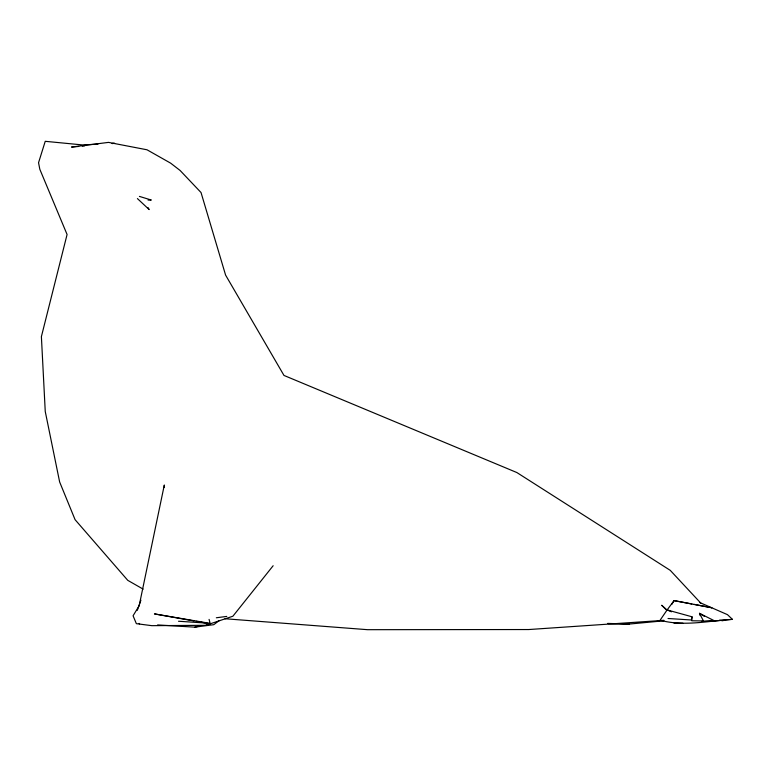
<?xml version="1.0" encoding="UTF-8"?>
<svg xmlns="http://www.w3.org/2000/svg" width="771" height="771" viewBox="0 0 771 771"><rect width="100%" height="100%" fill="white"/><g stroke="black" fill="none" stroke-linecap="round" stroke-linejoin="round"><path stroke-width="1.16" d="M164.252 487.407L164.319 484.998L139.156 605.755L133.075 615.769L136.361 623.672L151.82 625.667L205.78 625.31L232.89 616.222L273.146 565.741M699.615 602.469L727.448 614.641L732.45 619.354C708.395 620.857 683.8 626.727 660.101 620.221L667.127 609.928L692.001 616.79L691.799 620.771L703.431 620.944L699.509 613.331L713.454 620.289L701.947 621.32L703.431 620.944M692.001 616.79L691.375 619.99L668.023 618.496M137.325 610.324L140.91 600.195M671.743 604.464L674.066 600.609L711.922 607.779L694.179 604.416M219.224 620.588L213.769 624.683L194.812 627.151L157.612 624.924M205.78 625.31L210.271 623.835L209.076 619.392M194.812 627.151L198.234 626.37M216.333 617.773L226.761 616.414M608.126 623.594L629.175 624.076L663.667 620.819M78.7 146.432L71.51 147.049L108.557 142.384L147.01 149.786L170.651 163.163L180.067 170.439L201.029 192.528L225.595 275.112L283.979 375.438L516.869 472.546L670.25 570.347L700.772 603.095M82.285 146.124L84.685 145.912M112.219 143.56L114.609 143.348L112.229 143.464M712.144 621.195L732.45 619.354M663.947 620.327L528.752 629.541L367.584 629.685L225.016 618.747M97.946 144.167L82.478 144.919L45.238 141.315L38.55 162.7L39.813 169.254L67.077 234.5L41.393 336.619L45.248 411.473L59.637 481.971L75.076 519.673L127.764 580.341L143.146 589.131M148.071 200.075L151.289 200.026L139.416 196.403M673.893 623.055L682.952 623.257M607.654 623.411L629.175 624.076M178.515 621.243L209.548 623.296L154.451 613.909L193.984 620.944M719.43 620.269L722.976 620.761M196.316 621.349L198.639 621.763M200.961 622.178L210.271 623.835M691.809 603.972L674.066 600.609L667.127 609.928L671.416 611.817M704.366 616.357L699.509 613.331L700.213 615.615M139.108 623.411L139.609 623.845M666.876 609.88L661.672 605.254L666.934 610.459M137.411 198.581L149.16 209.567L148.09 207.678"/></g></svg>
